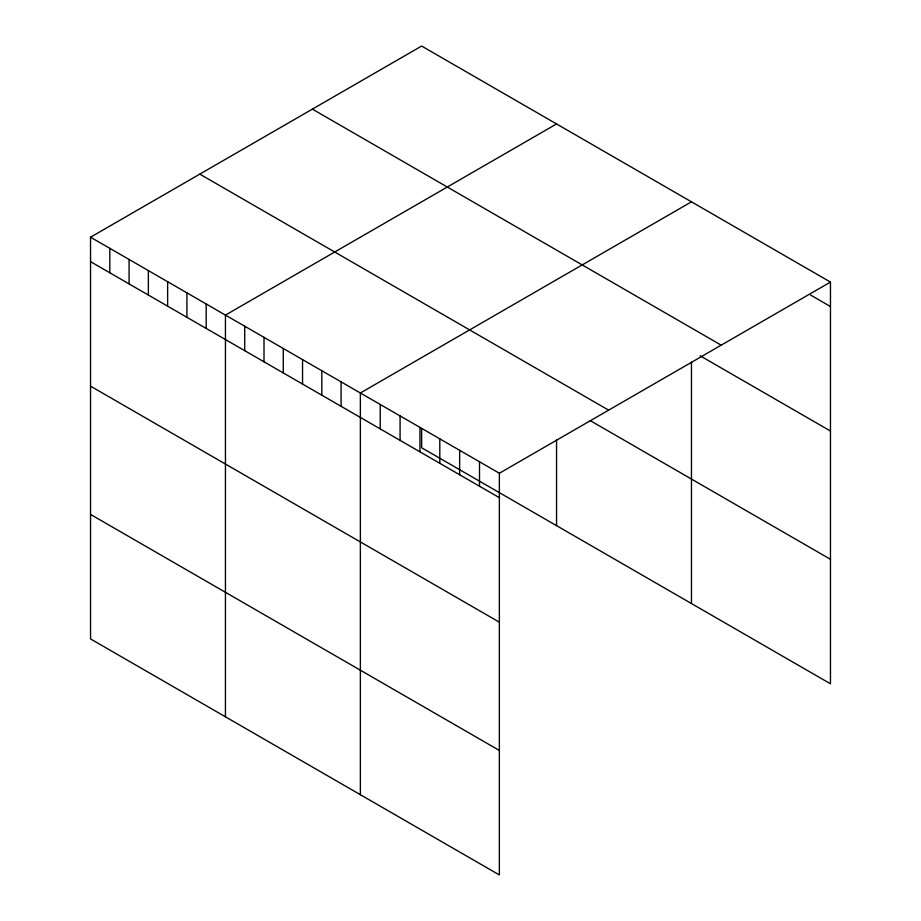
<?xml version="1.0" encoding="UTF-8"?>
<svg xmlns="http://www.w3.org/2000/svg" width="921" height="921" viewBox="0 0 921 921"><rect width="100%" height="100%" fill="white"/><g stroke="black" fill="none" stroke-linecap="round" stroke-linejoin="round"><path stroke-width="1.38" d="M90.534 237.204L499.366 473.244L499.366 874.95L90.534 638.921L90.534 237.204L421.634 46.05L830.466 282.079L830.466 683.796L421.634 447.756L421.634 428.392M556.549 123.944L225.449 315.097L225.449 716.803M691.464 201.837L360.364 392.991L360.364 794.696M499.366 473.244L830.466 282.079M810.607 295.065L830.466 306.532M312.369 109.127L721.201 345.168M700.144 355.794L830.466 431.028M199.799 174.127L608.631 410.156M590.269 420.632L830.466 559.3M90.534 261.656L499.366 497.685M90.534 386.152L499.366 622.182M90.534 514.413L499.366 750.454M691.464 362.183L691.464 603.543M556.549 439.893L556.549 525.649M479.507 461.778L479.507 486.219M459.648 450.311L459.648 474.764M439.801 438.845L439.801 463.298M419.941 427.379L419.941 451.831M400.082 415.912L400.082 440.365M380.223 404.457L380.223 428.898M341.092 381.858L341.092 406.311M321.82 370.737L321.82 395.178M302.549 359.604L302.549 384.057M283.277 348.483L283.277 372.924M264.005 337.351L264.005 361.803M244.721 326.218L244.721 350.671M206.177 303.965L206.177 328.417M186.905 292.843L186.905 317.285M167.634 281.711L167.634 306.163M148.362 270.59L148.362 295.031M129.09 259.457L129.09 283.91M109.818 248.336L109.818 272.777"/></g></svg>
